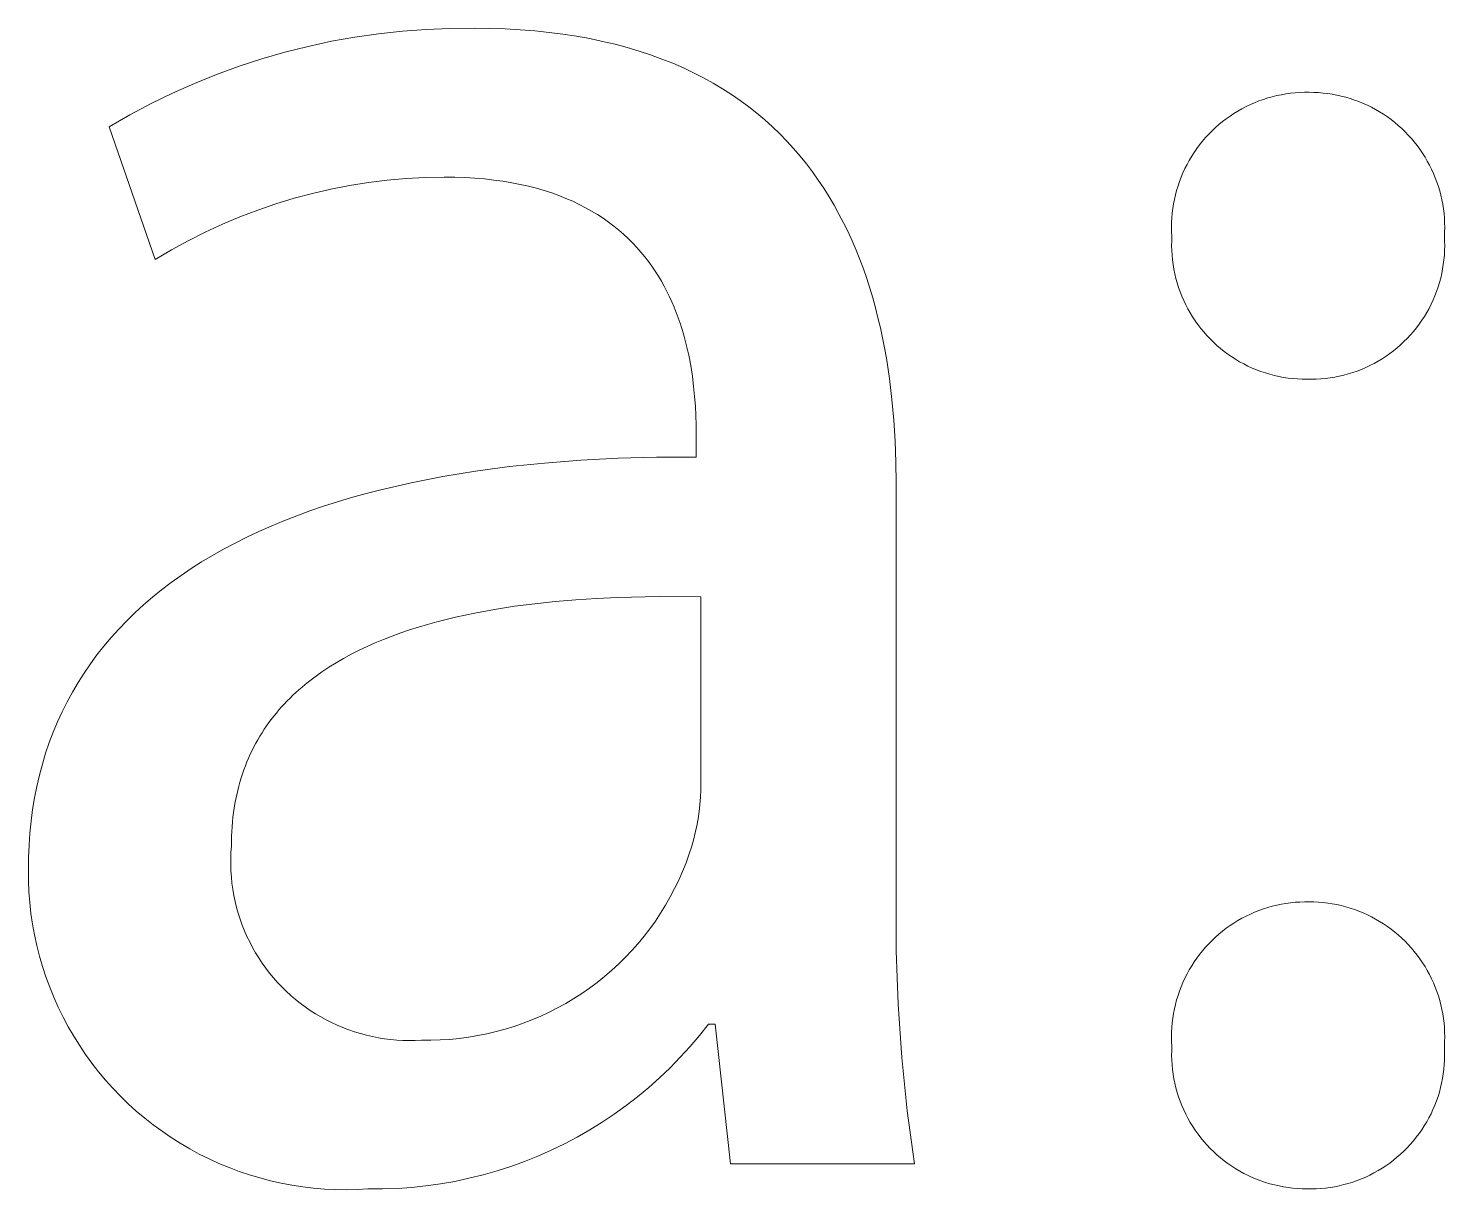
# Model space of a CAD drawing. Header units: millimetres. Extents: x 1434 to 4837, y 1889 to 4267.
# Drawn here: x 4621.98 to 4643.01, y 2128.36 to 2145.6 of the extents above; entities that cross this region are included whole.
import ezdxf

# ---------------------------------------------------------------- set-up
doc = ezdxf.new("R2010")
doc.units = ezdxf.units.MM
doc.header["$MEASUREMENT"] = 0
doc.layers.add('Domyślny', color=7, linetype='Continuous', true_color=0x000000)

msp = doc.modelspace()

# ---------------------------------------------------------------- linework, layer by layer
at = {"layer": 'Domyślny', "color": 18, "lineweight": 15, "true_color": 0x000000}
for p, q in [((4626.133, 2145.335), (4626.48, 2145.41)), ((4626.48, 2145.41), (4626.83, 2145.472)), ((4626.83, 2145.472), (4627.181, 2145.523)), ((4627.181, 2145.523), (4627.534, 2145.561)), ((4627.534, 2145.561), (4627.888, 2145.587)), ((4627.888, 2145.587), (4628.243, 2145.601)), ((4628.243, 2145.601), (4628.598, 2145.603)), ((4628.598, 2145.603), (4628.832, 2145.6)), ((4628.832, 2145.6), (4629.06, 2145.593)), ((4629.06, 2145.593), (4629.283, 2145.58)), ((4629.283, 2145.58), (4629.5, 2145.563)), ((4629.5, 2145.563), (4629.712, 2145.542)), ((4629.712, 2145.542), (4629.918, 2145.515)), ((4629.918, 2145.515), (4630.119, 2145.484)), ((4630.119, 2145.484), (4630.315, 2145.449)), ((4630.315, 2145.449), (4630.506, 2145.409)), ((4630.506, 2145.409), (4630.692, 2145.365)), ((4625.447, 2145.15), (4625.788, 2145.248)), ((4625.788, 2145.248), (4626.133, 2145.335)), ((4630.692, 2145.365), (4630.873, 2145.316)), ((4630.873, 2145.316), (4631.049, 2145.264)), ((4631.049, 2145.264), (4631.22, 2145.207)), ((4631.22, 2145.207), (4631.387, 2145.147)), ((4624.776, 2144.918), (4625.11, 2145.04)), ((4625.11, 2145.04), (4625.447, 2145.15)), ((4631.387, 2145.147), (4631.548, 2145.083)), ((4631.548, 2145.083), (4631.705, 2145.014)), ((4631.705, 2145.014), (4631.857, 2144.942)), ((4624.122, 2144.64), (4624.447, 2144.785)), ((4624.447, 2144.785), (4624.776, 2144.918)), ((4631.857, 2144.942), (4632.005, 2144.867)), ((4632.005, 2144.867), (4632.148, 2144.788)), ((4632.148, 2144.788), (4632.286, 2144.705)), ((4623.803, 2144.485), (4624.122, 2144.64)), ((4632.286, 2144.705), (4632.42, 2144.619)), ((4632.42, 2144.619), (4632.55, 2144.53)), ((4640.316, 2144.547), (4640.382, 2144.568)), ((4640.382, 2144.568), (4640.449, 2144.587)), ((4640.449, 2144.587), (4640.516, 2144.603)), ((4640.516, 2144.603), (4640.584, 2144.617)), ((4640.584, 2144.617), (4640.652, 2144.629)), ((4640.652, 2144.629), (4640.721, 2144.638)), ((4640.721, 2144.638), (4640.79, 2144.645)), ((4640.79, 2144.645), (4640.859, 2144.65)), ((4640.859, 2144.65), (4640.928, 2144.652)), ((4640.928, 2144.652), (4640.997, 2144.652)), ((4640.997, 2144.652), (4641.066, 2144.651)), ((4641.066, 2144.651), (4641.135, 2144.648)), ((4641.135, 2144.648), (4641.203, 2144.642)), ((4641.203, 2144.642), (4641.271, 2144.634)), ((4641.271, 2144.634), (4641.339, 2144.624)), ((4641.339, 2144.624), (4641.406, 2144.611)), ((4641.406, 2144.611), (4641.473, 2144.596)), ((4641.473, 2144.596), (4641.54, 2144.579)), ((4641.54, 2144.579), (4641.605, 2144.56)), ((4623.49, 2144.318), (4623.803, 2144.485)), ((4632.55, 2144.53), (4632.676, 2144.437)), ((4632.676, 2144.437), (4632.797, 2144.341)), ((4639.879, 2144.338), (4639.938, 2144.374)), ((4639.938, 2144.374), (4639.999, 2144.409)), ((4639.999, 2144.409), (4640.06, 2144.441)), ((4640.06, 2144.441), (4640.123, 2144.471)), ((4640.123, 2144.471), (4640.186, 2144.498)), ((4640.186, 2144.498), (4640.251, 2144.524)), ((4640.251, 2144.524), (4640.316, 2144.547)), ((4641.605, 2144.56), (4641.67, 2144.538)), ((4641.67, 2144.538), (4641.735, 2144.514)), ((4641.735, 2144.514), (4641.798, 2144.488)), ((4641.798, 2144.488), (4641.861, 2144.46)), ((4641.861, 2144.46), (4641.922, 2144.43)), ((4641.922, 2144.43), (4641.983, 2144.397)), ((4641.983, 2144.397), (4642.042, 2144.363)), ((4642.042, 2144.363), (4642.1, 2144.326)), ((4623.182, 2144.141), (4623.49, 2144.318)), ((4632.797, 2144.341), (4632.914, 2144.242)), ((4632.914, 2144.242), (4633.027, 2144.141)), ((4639.605, 2144.128), (4639.657, 2144.173)), ((4639.657, 2144.173), (4639.71, 2144.217)), ((4639.71, 2144.217), (4639.765, 2144.26)), ((4639.765, 2144.26), (4639.822, 2144.3)), ((4639.822, 2144.3), (4639.879, 2144.338)), ((4642.1, 2144.326), (4642.157, 2144.288)), ((4642.157, 2144.288), (4642.212, 2144.247)), ((4642.212, 2144.247), (4642.266, 2144.205)), ((4642.266, 2144.205), (4642.319, 2144.161)), ((4642.319, 2144.161), (4642.37, 2144.115)), ((4623.862, 2142.169), (4623.182, 2144.141)), ((4633.027, 2144.141), (4633.136, 2144.036)), ((4633.136, 2144.036), (4633.241, 2143.928)), ((4639.414, 2143.927), (4639.459, 2143.98)), ((4639.459, 2143.98), (4639.506, 2144.031)), ((4639.506, 2144.031), (4639.554, 2144.08)), ((4639.554, 2144.08), (4639.605, 2144.128)), ((4642.37, 2144.115), (4642.419, 2144.067)), ((4642.419, 2144.067), (4642.467, 2144.018)), ((4642.467, 2144.018), (4642.513, 2143.967)), ((4642.513, 2143.967), (4642.557, 2143.915)), ((4633.241, 2143.928), (4633.342, 2143.818)), ((4633.342, 2143.818), (4633.44, 2143.705)), ((4639.252, 2143.702), (4639.289, 2143.76)), ((4639.289, 2143.76), (4639.329, 2143.817)), ((4639.329, 2143.817), (4639.37, 2143.873)), ((4639.37, 2143.873), (4639.414, 2143.927)), ((4642.557, 2143.915), (4642.6, 2143.861)), ((4642.6, 2143.861), (4642.64, 2143.806)), ((4642.64, 2143.806), (4642.679, 2143.749)), ((4642.679, 2143.749), (4642.716, 2143.691)), ((4633.44, 2143.705), (4633.533, 2143.589)), ((4633.533, 2143.589), (4633.623, 2143.471)), ((4639.123, 2143.457), (4639.152, 2143.52)), ((4639.152, 2143.52), (4639.183, 2143.582)), ((4639.183, 2143.582), (4639.217, 2143.642)), ((4639.217, 2143.642), (4639.252, 2143.702)), ((4642.716, 2143.691), (4642.75, 2143.632)), ((4642.75, 2143.632), (4642.783, 2143.572)), ((4642.783, 2143.572), (4642.813, 2143.51)), ((4627.03, 2143.312), (4626.751, 2143.268)), ((4627.31, 2143.347), (4627.03, 2143.312)), ((4627.592, 2143.372), (4627.31, 2143.347)), ((4627.874, 2143.387), (4627.592, 2143.372)), ((4628.156, 2143.393), (4627.874, 2143.387)), ((4628.312, 2143.391), (4628.156, 2143.393)), ((4628.463, 2143.386), (4628.312, 2143.391)), ((4628.61, 2143.377), (4628.463, 2143.386)), ((4628.753, 2143.365), (4628.61, 2143.377)), ((4628.892, 2143.35), (4628.753, 2143.365)), ((4629.026, 2143.331), (4628.892, 2143.35)), ((4629.157, 2143.309), (4629.026, 2143.331)), ((4629.283, 2143.285), (4629.157, 2143.309)), ((4633.623, 2143.471), (4633.708, 2143.35)), ((4633.708, 2143.35), (4633.791, 2143.227)), ((4639.049, 2143.263), (4639.072, 2143.328)), ((4639.072, 2143.328), (4639.096, 2143.393)), ((4639.096, 2143.393), (4639.123, 2143.457)), ((4642.813, 2143.51), (4642.842, 2143.448)), ((4642.842, 2143.448), (4642.868, 2143.384)), ((4642.868, 2143.384), (4642.892, 2143.32)), ((4642.892, 2143.32), (4642.914, 2143.255)), ((4626.198, 2143.15), (4625.925, 2143.078)), ((4626.473, 2143.214), (4626.198, 2143.15)), ((4626.751, 2143.268), (4626.473, 2143.214)), ((4629.406, 2143.257), (4629.283, 2143.285)), ((4629.525, 2143.227), (4629.406, 2143.257)), ((4629.64, 2143.193), (4629.525, 2143.227)), ((4629.751, 2143.157), (4629.64, 2143.193)), ((4629.859, 2143.119), (4629.751, 2143.157)), ((4629.963, 2143.077), (4629.859, 2143.119)), ((4633.791, 2143.227), (4633.869, 2143.102)), ((4633.869, 2143.102), (4633.945, 2142.975)), ((4638.996, 2143.062), (4639.011, 2143.129)), ((4639.011, 2143.129), (4639.029, 2143.196)), ((4639.029, 2143.196), (4639.049, 2143.263)), ((4642.914, 2143.255), (4642.934, 2143.189)), ((4642.934, 2143.189), (4642.951, 2143.123)), ((4642.951, 2143.123), (4642.966, 2143.056)), ((4625.387, 2142.904), (4625.123, 2142.804)), ((4625.654, 2142.996), (4625.387, 2142.904)), ((4625.925, 2143.078), (4625.654, 2142.996)), ((4630.064, 2143.034), (4629.963, 2143.077)), ((4630.161, 2142.988), (4630.064, 2143.034)), ((4630.254, 2142.939), (4630.161, 2142.988)), ((4630.344, 2142.889), (4630.254, 2142.939)), ((4630.431, 2142.836), (4630.344, 2142.889)), ((4633.945, 2142.975), (4634.016, 2142.845)), ((4638.964, 2142.856), (4638.972, 2142.925)), ((4638.972, 2142.925), (4638.983, 2142.994)), ((4638.983, 2142.994), (4638.996, 2143.062)), ((4642.966, 2143.056), (4642.979, 2142.989)), ((4642.979, 2142.989), (4642.989, 2142.921)), ((4642.989, 2142.921), (4642.998, 2142.853)), ((4624.862, 2142.694), (4624.605, 2142.576)), ((4625.123, 2142.804), (4624.862, 2142.694)), ((4630.515, 2142.782), (4630.431, 2142.836)), ((4630.596, 2142.725), (4630.515, 2142.782)), ((4630.673, 2142.666), (4630.596, 2142.725)), ((4634.016, 2142.845), (4634.085, 2142.714)), ((4634.085, 2142.714), (4634.15, 2142.58)), ((4638.953, 2142.649), (4638.954, 2142.718)), ((4638.954, 2142.718), (4638.958, 2142.787)), ((4638.958, 2142.787), (4638.964, 2142.856)), ((4642.998, 2142.853), (4643.003, 2142.784)), ((4643.003, 2142.784), (4643.007, 2142.716)), ((4643.007, 2142.716), (4643.008, 2142.647)), ((4624.605, 2142.576), (4624.353, 2142.449)), ((4630.747, 2142.606), (4630.673, 2142.666)), ((4630.819, 2142.544), (4630.747, 2142.606)), ((4630.887, 2142.48), (4630.819, 2142.544)), ((4630.952, 2142.415), (4630.887, 2142.48)), ((4634.15, 2142.58), (4634.212, 2142.445)), ((4638.954, 2142.579), (4638.953, 2142.649)), ((4638.958, 2142.51), (4638.954, 2142.579)), ((4638.955, 2142.441), (4638.958, 2142.51)), ((4643.007, 2142.579), (4643.003, 2142.51)), ((4643.003, 2142.51), (4643.007, 2142.441)), ((4643.008, 2142.647), (4643.007, 2142.579)), ((4624.105, 2142.313), (4623.862, 2142.169)), ((4624.353, 2142.449), (4624.105, 2142.313)), ((4631.015, 2142.348), (4630.952, 2142.415)), ((4631.075, 2142.28), (4631.015, 2142.348)), ((4631.132, 2142.21), (4631.075, 2142.28)), ((4634.212, 2142.445), (4634.27, 2142.308)), ((4634.27, 2142.308), (4634.326, 2142.169)), ((4638.954, 2142.371), (4638.955, 2142.441)), ((4638.956, 2142.302), (4638.954, 2142.371)), ((4638.96, 2142.232), (4638.956, 2142.302)), ((4643.006, 2142.303), (4643.003, 2142.234)), ((4643.008, 2142.372), (4643.006, 2142.303)), ((4643.007, 2142.441), (4643.008, 2142.372)), ((4631.187, 2142.14), (4631.132, 2142.21)), ((4631.239, 2142.068), (4631.187, 2142.14)), ((4631.288, 2141.995), (4631.239, 2142.068)), ((4634.326, 2142.169), (4634.378, 2142.029)), ((4638.967, 2142.163), (4638.96, 2142.232)), ((4638.976, 2142.094), (4638.967, 2142.163)), ((4638.987, 2142.025), (4638.976, 2142.094)), ((4642.988, 2142.097), (4642.977, 2142.029)), ((4642.997, 2142.166), (4642.988, 2142.097)), ((4643.003, 2142.234), (4642.997, 2142.166)), ((4631.335, 2141.921), (4631.288, 2141.995)), ((4631.38, 2141.846), (4631.335, 2141.921)), ((4631.422, 2141.771), (4631.38, 2141.846)), ((4634.378, 2142.029), (4634.427, 2141.887)), ((4634.427, 2141.887), (4634.473, 2141.743)), ((4639.001, 2141.957), (4638.987, 2142.025)), ((4639.017, 2141.889), (4639.001, 2141.957)), ((4639.036, 2141.822), (4639.017, 2141.889)), ((4642.949, 2141.894), (4642.931, 2141.827)), ((4642.964, 2141.961), (4642.949, 2141.894)), ((4642.977, 2142.029), (4642.964, 2141.961)), ((4631.462, 2141.694), (4631.422, 2141.771)), ((4631.5, 2141.617), (4631.462, 2141.694)), ((4634.473, 2141.743), (4634.517, 2141.598)), ((4639.056, 2141.756), (4639.036, 2141.822)), ((4639.08, 2141.69), (4639.056, 2141.756)), ((4639.105, 2141.625), (4639.08, 2141.69)), ((4639.133, 2141.561), (4639.105, 2141.625)), ((4642.864, 2141.632), (4642.837, 2141.568)), ((4642.888, 2141.696), (4642.864, 2141.632)), ((4642.911, 2141.761), (4642.888, 2141.696)), ((4642.931, 2141.827), (4642.911, 2141.761)), ((4631.535, 2141.54), (4631.5, 2141.617)), ((4631.569, 2141.461), (4631.535, 2141.54)), ((4631.6, 2141.383), (4631.569, 2141.461)), ((4634.517, 2141.598), (4634.557, 2141.452)), ((4634.557, 2141.452), (4634.595, 2141.305)), ((4639.163, 2141.498), (4639.133, 2141.561)), ((4639.195, 2141.437), (4639.163, 2141.498)), ((4639.229, 2141.376), (4639.195, 2141.437)), ((4642.776, 2141.444), (4642.743, 2141.384)), ((4642.807, 2141.506), (4642.776, 2141.444)), ((4642.837, 2141.568), (4642.807, 2141.506)), ((4631.629, 2141.304), (4631.6, 2141.383)), ((4631.657, 2141.225), (4631.629, 2141.304)), ((4631.683, 2141.146), (4631.657, 2141.225)), ((4634.595, 2141.305), (4634.63, 2141.157)), ((4639.265, 2141.317), (4639.229, 2141.376)), ((4639.304, 2141.259), (4639.265, 2141.317)), ((4639.344, 2141.202), (4639.304, 2141.259)), ((4639.386, 2141.147), (4639.344, 2141.202)), ((4642.63, 2141.21), (4642.589, 2141.155)), ((4642.67, 2141.267), (4642.63, 2141.21)), ((4642.707, 2141.325), (4642.67, 2141.267)), ((4642.743, 2141.384), (4642.707, 2141.325)), ((4631.706, 2141.066), (4631.683, 2141.146)), ((4631.729, 2140.987), (4631.706, 2141.066)), ((4634.63, 2141.157), (4634.662, 2141.007)), ((4634.662, 2141.007), (4634.692, 2140.857)), ((4639.431, 2141.093), (4639.386, 2141.147)), ((4639.477, 2141.041), (4639.431, 2141.093)), ((4639.524, 2140.99), (4639.477, 2141.041)), ((4642.453, 2140.998), (4642.404, 2140.95)), ((4642.5, 2141.049), (4642.453, 2140.998)), ((4642.545, 2141.101), (4642.5, 2141.049)), ((4642.589, 2141.155), (4642.545, 2141.101)), ((4631.749, 2140.907), (4631.729, 2140.987)), ((4631.768, 2140.828), (4631.749, 2140.907)), ((4631.785, 2140.749), (4631.768, 2140.828)), ((4634.692, 2140.857), (4634.719, 2140.705)), ((4639.574, 2140.941), (4639.524, 2140.99)), ((4639.625, 2140.894), (4639.574, 2140.941)), ((4639.678, 2140.849), (4639.625, 2140.894)), ((4639.733, 2140.805), (4639.678, 2140.849)), ((4639.788, 2140.764), (4639.733, 2140.805)), ((4642.248, 2140.814), (4642.193, 2140.772)), ((4642.302, 2140.857), (4642.248, 2140.814)), ((4642.354, 2140.902), (4642.302, 2140.857)), ((4642.404, 2140.95), (4642.354, 2140.902)), ((4631.815, 2140.593), (4631.785, 2140.749)), ((4631.839, 2140.438), (4631.815, 2140.593)), ((4634.719, 2140.705), (4634.765, 2140.4)), ((4639.846, 2140.724), (4639.788, 2140.764)), ((4639.904, 2140.687), (4639.846, 2140.724)), ((4639.964, 2140.651), (4639.904, 2140.687)), ((4640.025, 2140.618), (4639.964, 2140.651)), ((4640.088, 2140.587), (4640.025, 2140.618)), ((4640.151, 2140.558), (4640.088, 2140.587)), ((4641.898, 2140.594), (4641.836, 2140.564)), ((4641.96, 2140.625), (4641.898, 2140.594)), ((4642.02, 2140.659), (4641.96, 2140.625)), ((4642.079, 2140.694), (4642.02, 2140.659)), ((4642.137, 2140.732), (4642.079, 2140.694)), ((4642.193, 2140.772), (4642.137, 2140.732)), ((4631.858, 2140.285), (4631.839, 2140.438)), ((4634.765, 2140.4), (4634.802, 2140.092)), ((4640.215, 2140.531), (4640.151, 2140.558)), ((4640.28, 2140.507), (4640.215, 2140.531)), ((4640.346, 2140.485), (4640.28, 2140.507)), ((4640.413, 2140.465), (4640.346, 2140.485)), ((4640.481, 2140.447), (4640.413, 2140.465)), ((4640.548, 2140.432), (4640.481, 2140.447)), ((4640.617, 2140.419), (4640.548, 2140.432)), ((4640.686, 2140.409), (4640.617, 2140.419)), ((4640.755, 2140.401), (4640.686, 2140.409)), ((4640.824, 2140.395), (4640.755, 2140.401)), ((4640.894, 2140.392), (4640.824, 2140.395)), ((4640.963, 2140.391), (4640.894, 2140.392)), ((4641.032, 2140.39), (4640.963, 2140.391)), ((4641.101, 2140.392), (4641.032, 2140.39)), ((4641.17, 2140.396), (4641.101, 2140.392)), ((4641.239, 2140.402), (4641.17, 2140.396)), ((4641.308, 2140.411), (4641.239, 2140.402)), ((4641.376, 2140.422), (4641.308, 2140.411)), ((4641.443, 2140.435), (4641.376, 2140.422)), ((4641.511, 2140.451), (4641.443, 2140.435)), ((4641.577, 2140.469), (4641.511, 2140.451)), ((4641.643, 2140.49), (4641.577, 2140.469)), ((4641.708, 2140.512), (4641.643, 2140.49)), ((4641.773, 2140.537), (4641.708, 2140.512)), ((4641.836, 2140.564), (4641.773, 2140.537)), ((4631.873, 2140.136), (4631.858, 2140.285)), ((4631.884, 2139.991), (4631.873, 2140.136)), ((4631.891, 2139.851), (4631.884, 2139.991)), ((4634.802, 2140.092), (4634.83, 2139.783)), ((4631.895, 2139.715), (4631.891, 2139.851)), ((4634.83, 2139.783), (4634.85, 2139.472)), ((4631.896, 2139.586), (4631.895, 2139.715)), ((4631.896, 2139.234), (4631.896, 2139.586)), ((4634.85, 2139.472), (4634.861, 2139.161)), ((4629.124, 2139.093), (4629.645, 2139.147)), ((4629.645, 2139.147), (4630.182, 2139.188)), ((4630.182, 2139.188), (4630.737, 2139.217)), ((4630.737, 2139.217), (4631.308, 2139.232)), ((4631.308, 2139.232), (4631.896, 2139.234)), ((4634.861, 2139.161), (4634.865, 2138.849)), ((4627.665, 2138.855), (4628.134, 2138.947)), ((4628.134, 2138.947), (4628.62, 2139.026)), ((4628.62, 2139.026), (4629.124, 2139.093)), ((4626.779, 2138.634), (4626.994, 2138.694)), ((4626.994, 2138.694), (4627.213, 2138.75)), ((4627.213, 2138.75), (4627.665, 2138.855)), ((4634.865, 2138.849), (4634.865, 2132.696)), ((4626.162, 2138.435), (4626.363, 2138.505)), ((4626.363, 2138.505), (4626.569, 2138.571)), ((4626.569, 2138.571), (4626.779, 2138.634)), ((4625.585, 2138.21), (4625.773, 2138.288)), ((4625.773, 2138.288), (4625.965, 2138.363)), ((4625.965, 2138.363), (4626.162, 2138.435)), ((4625.223, 2138.044), (4625.402, 2138.129)), ((4625.402, 2138.129), (4625.585, 2138.21)), ((4624.715, 2137.774), (4624.879, 2137.867)), ((4624.879, 2137.867), (4625.049, 2137.957)), ((4625.049, 2137.957), (4625.223, 2138.044)), ((4624.399, 2137.579), (4624.554, 2137.678)), ((4624.554, 2137.678), (4624.715, 2137.774)), ((4624.102, 2137.372), (4624.248, 2137.477)), ((4624.248, 2137.477), (4624.399, 2137.579)), ((4623.824, 2137.153), (4623.96, 2137.264)), ((4623.96, 2137.264), (4624.102, 2137.372)), ((4623.564, 2136.923), (4623.691, 2137.039)), ((4623.691, 2137.039), (4623.824, 2137.153)), ((4629.198, 2137.019), (4628.901, 2136.973)), ((4629.498, 2137.058), (4629.198, 2137.019)), ((4629.802, 2137.091), (4629.498, 2137.058)), ((4630.109, 2137.117), (4629.802, 2137.091)), ((4630.418, 2137.137), (4630.109, 2137.117)), ((4630.727, 2137.152), (4630.418, 2137.137)), ((4631.348, 2137.165), (4630.727, 2137.152)), ((4631.964, 2137.161), (4631.348, 2137.165)), ((4631.964, 2134.294), (4631.964, 2137.161)), ((4623.324, 2136.681), (4623.442, 2136.803)), ((4623.442, 2136.803), (4623.564, 2136.923)), ((4628.046, 2136.788), (4627.909, 2136.75)), ((4628.325, 2136.858), (4628.046, 2136.788)), ((4628.61, 2136.919), (4628.325, 2136.858)), ((4628.901, 2136.973), (4628.61, 2136.919)), ((4623.211, 2136.556), (4623.324, 2136.681)), ((4627.382, 2136.577), (4627.256, 2136.527)), ((4627.51, 2136.623), (4627.382, 2136.577)), ((4627.641, 2136.668), (4627.51, 2136.623)), ((4627.774, 2136.71), (4627.641, 2136.668)), ((4627.909, 2136.75), (4627.774, 2136.71)), ((4623, 2136.297), (4623.103, 2136.428)), ((4623.103, 2136.428), (4623.211, 2136.556)), ((4626.891, 2136.366), (4626.775, 2136.307)), ((4627.01, 2136.422), (4626.891, 2136.366)), ((4627.132, 2136.476), (4627.01, 2136.422)), ((4627.256, 2136.527), (4627.132, 2136.476)), ((4622.808, 2136.027), (4622.902, 2136.164)), ((4622.902, 2136.164), (4623, 2136.297)), ((4626.551, 2136.181), (4626.444, 2136.114)), ((4626.662, 2136.245), (4626.551, 2136.181)), ((4626.775, 2136.307), (4626.662, 2136.245)), ((4622.72, 2135.888), (4622.808, 2136.027)), ((4626.238, 2135.973), (4626.14, 2135.898)), ((4626.339, 2136.045), (4626.238, 2135.973)), ((4626.444, 2136.114), (4626.339, 2136.045)), ((4622.557, 2135.601), (4622.636, 2135.746)), ((4622.636, 2135.746), (4622.72, 2135.888)), ((4625.954, 2135.739), (4625.91, 2135.698)), ((4625.999, 2135.78), (4625.954, 2135.739)), ((4626.045, 2135.82), (4625.999, 2135.78)), ((4626.092, 2135.859), (4626.045, 2135.82)), ((4626.14, 2135.898), (4626.092, 2135.859)), ((4622.484, 2135.454), (4622.557, 2135.601)), ((4625.741, 2135.525), (4625.702, 2135.48)), ((4625.782, 2135.569), (4625.741, 2135.525)), ((4625.824, 2135.613), (4625.782, 2135.569)), ((4625.866, 2135.656), (4625.824, 2135.613)), ((4625.91, 2135.698), (4625.866, 2135.656)), ((4622.415, 2135.304), (4622.484, 2135.454)), ((4625.588, 2135.34), (4625.552, 2135.291)), ((4625.625, 2135.387), (4625.588, 2135.34)), ((4625.663, 2135.434), (4625.625, 2135.387)), ((4625.702, 2135.48), (4625.663, 2135.434)), ((4622.292, 2134.995), (4622.351, 2135.151)), ((4622.351, 2135.151), (4622.415, 2135.304)), ((4625.451, 2135.142), (4625.419, 2135.091)), ((4625.483, 2135.193), (4625.451, 2135.142)), ((4625.517, 2135.242), (4625.483, 2135.193)), ((4625.552, 2135.291), (4625.517, 2135.242)), ((4622.238, 2134.836), (4622.292, 2134.995)), ((4625.33, 2134.932), (4625.302, 2134.877)), ((4625.358, 2134.985), (4625.33, 2134.932)), ((4625.388, 2135.038), (4625.358, 2134.985)), ((4625.419, 2135.091), (4625.388, 2135.038)), ((4622.19, 2134.675), (4622.238, 2134.836)), ((4625.226, 2134.708), (4625.203, 2134.65)), ((4625.25, 2134.765), (4625.226, 2134.708)), ((4625.276, 2134.821), (4625.25, 2134.765)), ((4625.302, 2134.877), (4625.276, 2134.821)), ((4622.107, 2134.345), (4622.146, 2134.511)), ((4622.146, 2134.511), (4622.19, 2134.675)), ((4625.161, 2134.531), (4625.141, 2134.471)), ((4625.181, 2134.591), (4625.161, 2134.531)), ((4625.203, 2134.65), (4625.181, 2134.591)), ((4622.074, 2134.175), (4622.107, 2134.345)), ((4625.089, 2134.284), (4625.074, 2134.22)), ((4625.105, 2134.347), (4625.089, 2134.284)), ((4625.122, 2134.409), (4625.105, 2134.347)), ((4625.141, 2134.471), (4625.122, 2134.409)), ((4631.96, 2134.186), (4631.964, 2134.294)), ((4622.045, 2134.003), (4622.074, 2134.175)), ((4625.048, 2134.089), (4625.037, 2134.022)), ((4625.061, 2134.155), (4625.048, 2134.089)), ((4625.074, 2134.22), (4625.061, 2134.155)), ((4631.94, 2133.971), (4631.952, 2134.078)), ((4631.952, 2134.078), (4631.96, 2134.186)), ((4622.022, 2133.829), (4622.045, 2134.003)), ((4625.019, 2133.886), (4625.012, 2133.817)), ((4625.027, 2133.955), (4625.019, 2133.886)), ((4625.037, 2134.022), (4625.027, 2133.955)), ((4631.906, 2133.758), (4631.925, 2133.864)), ((4631.925, 2133.864), (4631.94, 2133.971)), ((4621.991, 2133.472), (4622.004, 2133.651)), ((4622.004, 2133.651), (4622.022, 2133.829)), ((4625.001, 2133.675), (4624.998, 2133.603)), ((4625.006, 2133.746), (4625.001, 2133.675)), ((4625.012, 2133.817), (4625.006, 2133.746)), ((4631.857, 2133.548), (4631.883, 2133.653)), ((4631.883, 2133.653), (4631.906, 2133.758)), ((4621.983, 2133.289), (4621.991, 2133.472)), ((4624.995, 2133.455), (4624.989, 2133.364)), ((4624.996, 2133.529), (4624.995, 2133.455)), ((4624.998, 2133.603), (4624.996, 2133.529)), ((4631.794, 2133.342), (4631.827, 2133.444)), ((4631.827, 2133.444), (4631.857, 2133.548)), ((4621.981, 2133.104), (4621.983, 2133.289)), ((4624.989, 2133.364), (4624.985, 2133.272)), ((4624.985, 2133.272), (4624.985, 2133.181)), ((4631.746, 2133.21), (4631.794, 2133.342)), ((4621.982, 2132.942), (4621.981, 2133.104)), ((4624.985, 2133.181), (4624.988, 2133.089)), ((4624.988, 2133.089), (4624.995, 2132.998)), ((4631.637, 2132.952), (4631.694, 2133.08)), ((4631.694, 2133.08), (4631.746, 2133.21)), ((4621.989, 2132.78), (4621.982, 2132.942)), ((4624.995, 2132.998), (4625.004, 2132.907)), ((4625.004, 2132.907), (4625.017, 2132.816)), ((4625.017, 2132.816), (4625.032, 2132.726)), ((4631.511, 2132.702), (4631.576, 2132.826)), ((4631.576, 2132.826), (4631.637, 2132.952)), ((4622.001, 2132.619), (4621.989, 2132.78)), ((4622.019, 2132.458), (4622.001, 2132.619)), ((4625.032, 2132.726), (4625.051, 2132.637)), ((4625.051, 2132.637), (4625.073, 2132.548)), ((4631.367, 2132.462), (4631.441, 2132.581)), ((4631.441, 2132.581), (4631.511, 2132.702)), ((4634.865, 2132.696), (4634.865, 2131.902)), ((4640.449, 2132.564), (4640.516, 2132.58)), ((4640.516, 2132.58), (4640.584, 2132.595)), ((4640.584, 2132.595), (4640.652, 2132.606)), ((4640.652, 2132.606), (4640.721, 2132.616)), ((4640.721, 2132.616), (4640.79, 2132.623)), ((4640.79, 2132.623), (4640.859, 2132.627)), ((4640.859, 2132.627), (4640.928, 2132.629)), ((4640.928, 2132.629), (4640.997, 2132.629)), ((4640.997, 2132.629), (4641.066, 2132.628)), ((4641.066, 2132.628), (4641.135, 2132.625)), ((4641.135, 2132.625), (4641.203, 2132.619)), ((4641.203, 2132.619), (4641.271, 2132.611)), ((4641.271, 2132.611), (4641.339, 2132.601)), ((4641.339, 2132.601), (4641.406, 2132.589)), ((4641.406, 2132.589), (4641.473, 2132.574)), ((4622.043, 2132.298), (4622.019, 2132.458)), ((4625.073, 2132.548), (4625.098, 2132.46)), ((4625.098, 2132.46), (4625.126, 2132.372)), ((4625.126, 2132.372), (4625.157, 2132.286)), ((4631.29, 2132.345), (4631.367, 2132.462)), ((4639.938, 2132.352), (4639.999, 2132.386)), ((4639.999, 2132.386), (4640.06, 2132.418)), ((4640.06, 2132.418), (4640.123, 2132.448)), ((4640.123, 2132.448), (4640.186, 2132.475)), ((4640.186, 2132.475), (4640.251, 2132.501)), ((4640.251, 2132.501), (4640.316, 2132.524)), ((4640.316, 2132.524), (4640.382, 2132.545)), ((4640.382, 2132.545), (4640.449, 2132.564)), ((4641.473, 2132.574), (4641.54, 2132.556)), ((4641.54, 2132.556), (4641.605, 2132.537)), ((4641.605, 2132.537), (4641.67, 2132.515)), ((4641.67, 2132.515), (4641.735, 2132.491)), ((4641.735, 2132.491), (4641.798, 2132.465)), ((4641.798, 2132.465), (4641.861, 2132.437)), ((4641.861, 2132.437), (4641.922, 2132.407)), ((4641.922, 2132.407), (4641.983, 2132.374)), ((4641.983, 2132.374), (4642.042, 2132.34)), ((4622.072, 2132.138), (4622.043, 2132.298)), ((4625.157, 2132.286), (4625.19, 2132.201)), ((4625.19, 2132.201), (4625.227, 2132.117)), ((4631.123, 2132.12), (4631.208, 2132.231)), ((4631.208, 2132.231), (4631.29, 2132.345)), ((4639.657, 2132.151), (4639.71, 2132.195)), ((4639.71, 2132.195), (4639.765, 2132.237)), ((4639.765, 2132.237), (4639.822, 2132.277)), ((4639.822, 2132.277), (4639.879, 2132.315)), ((4639.879, 2132.315), (4639.938, 2132.352)), ((4642.042, 2132.34), (4642.1, 2132.303)), ((4642.1, 2132.303), (4642.157, 2132.265)), ((4642.157, 2132.265), (4642.212, 2132.224)), ((4642.212, 2132.224), (4642.266, 2132.182)), ((4642.266, 2132.182), (4642.319, 2132.138)), ((4622.106, 2131.98), (4622.072, 2132.138)), ((4622.146, 2131.823), (4622.106, 2131.98)), ((4625.227, 2132.117), (4625.267, 2132.035)), ((4625.267, 2132.035), (4625.309, 2131.954)), ((4625.309, 2131.954), (4625.355, 2131.874)), ((4630.941, 2131.908), (4631.034, 2132.012)), ((4631.034, 2132.012), (4631.123, 2132.12)), ((4639.414, 2131.904), (4639.459, 2131.957)), ((4639.459, 2131.957), (4639.506, 2132.008)), ((4639.506, 2132.008), (4639.554, 2132.057)), ((4639.554, 2132.057), (4639.605, 2132.105)), ((4639.605, 2132.105), (4639.657, 2132.151)), ((4642.319, 2132.138), (4642.37, 2132.092)), ((4642.37, 2132.092), (4642.419, 2132.045)), ((4642.419, 2132.045), (4642.467, 2131.995)), ((4642.467, 2131.995), (4642.513, 2131.944)), ((4622.191, 2131.668), (4622.146, 2131.823)), ((4625.355, 2131.874), (4625.402, 2131.796)), ((4625.402, 2131.796), (4625.453, 2131.72)), ((4630.745, 2131.708), (4630.844, 2131.806)), ((4630.844, 2131.806), (4630.941, 2131.908)), ((4634.865, 2131.902), (4634.892, 2131.109)), ((4639.289, 2131.737), (4639.329, 2131.794)), ((4639.329, 2131.794), (4639.37, 2131.85)), ((4639.37, 2131.85), (4639.414, 2131.904)), ((4642.513, 2131.944), (4642.557, 2131.892)), ((4642.557, 2131.892), (4642.6, 2131.838)), ((4642.6, 2131.838), (4642.64, 2131.783)), ((4642.64, 2131.783), (4642.679, 2131.726)), ((4622.242, 2131.514), (4622.191, 2131.668)), ((4625.453, 2131.72), (4625.506, 2131.645)), ((4625.506, 2131.645), (4625.562, 2131.573)), ((4625.562, 2131.573), (4625.62, 2131.502)), ((4630.535, 2131.522), (4630.642, 2131.613)), ((4630.642, 2131.613), (4630.745, 2131.708)), ((4639.152, 2131.497), (4639.183, 2131.559)), ((4639.183, 2131.559), (4639.217, 2131.62)), ((4639.217, 2131.62), (4639.252, 2131.679)), ((4639.252, 2131.679), (4639.289, 2131.737)), ((4642.679, 2131.726), (4642.716, 2131.668)), ((4642.716, 2131.668), (4642.75, 2131.609)), ((4642.75, 2131.609), (4642.783, 2131.549)), ((4642.783, 2131.549), (4642.813, 2131.487)), ((4622.298, 2131.362), (4622.242, 2131.514)), ((4622.359, 2131.212), (4622.298, 2131.362)), ((4625.62, 2131.502), (4625.681, 2131.434)), ((4625.681, 2131.434), (4625.744, 2131.367)), ((4625.744, 2131.367), (4625.809, 2131.303)), ((4630.199, 2131.27), (4630.314, 2131.35)), ((4630.314, 2131.35), (4630.426, 2131.434)), ((4630.426, 2131.434), (4630.535, 2131.522)), ((4639.072, 2131.305), (4639.096, 2131.37)), ((4639.096, 2131.37), (4639.123, 2131.434)), ((4639.123, 2131.434), (4639.152, 2131.497)), ((4642.813, 2131.487), (4642.842, 2131.425)), ((4642.842, 2131.425), (4642.868, 2131.361)), ((4642.868, 2131.361), (4642.892, 2131.297)), ((4622.425, 2131.064), (4622.359, 2131.212)), ((4625.809, 2131.303), (4625.876, 2131.241)), ((4625.876, 2131.241), (4625.946, 2131.181)), ((4625.946, 2131.181), (4626.017, 2131.124)), ((4626.017, 2131.124), (4626.091, 2131.07)), ((4629.839, 2131.055), (4629.961, 2131.122)), ((4629.961, 2131.122), (4630.081, 2131.194)), ((4630.081, 2131.194), (4630.199, 2131.27)), ((4634.892, 2131.109), (4634.947, 2130.317)), ((4639.011, 2131.106), (4639.029, 2131.173)), ((4639.029, 2131.173), (4639.049, 2131.24)), ((4639.049, 2131.24), (4639.072, 2131.305)), ((4642.892, 2131.297), (4642.914, 2131.232)), ((4642.914, 2131.232), (4642.934, 2131.167)), ((4642.934, 2131.167), (4642.951, 2131.1)), ((4622.496, 2130.919), (4622.425, 2131.064)), ((4622.573, 2130.776), (4622.496, 2130.919)), ((4626.091, 2131.07), (4626.166, 2131.017)), ((4626.166, 2131.017), (4626.243, 2130.968)), ((4626.243, 2130.968), (4626.322, 2130.921)), ((4626.322, 2130.921), (4626.402, 2130.877)), ((4629.458, 2130.877), (4629.587, 2130.932)), ((4629.587, 2130.932), (4629.714, 2130.991)), ((4629.714, 2130.991), (4629.839, 2131.055)), ((4638.964, 2130.833), (4638.972, 2130.902)), ((4638.972, 2130.902), (4638.983, 2130.971)), ((4638.983, 2130.971), (4638.996, 2131.039)), ((4638.996, 2131.039), (4639.011, 2131.106)), ((4642.951, 2131.1), (4642.966, 2131.033)), ((4642.966, 2131.033), (4642.979, 2130.966)), ((4642.979, 2130.966), (4642.989, 2130.898)), ((4642.989, 2130.898), (4642.998, 2130.83)), ((4622.654, 2130.636), (4622.573, 2130.776)), ((4626.402, 2130.877), (4626.484, 2130.836)), ((4626.484, 2130.836), (4626.567, 2130.797)), ((4626.567, 2130.797), (4626.651, 2130.762)), ((4626.651, 2130.762), (4626.737, 2130.729)), ((4626.737, 2130.729), (4626.823, 2130.7)), ((4626.823, 2130.7), (4626.911, 2130.673)), ((4628.79, 2130.67), (4628.926, 2130.702)), ((4628.926, 2130.702), (4629.061, 2130.739)), ((4629.061, 2130.739), (4629.195, 2130.781)), ((4629.195, 2130.781), (4629.327, 2130.826)), ((4629.327, 2130.826), (4629.458, 2130.877)), ((4632.077, 2130.815), (4631.943, 2130.646)), ((4632.179, 2130.815), (4632.077, 2130.815)), ((4632.406, 2128.741), (4632.179, 2130.815)), ((4638.953, 2130.626), (4638.954, 2130.695)), ((4638.954, 2130.695), (4638.958, 2130.764)), ((4638.958, 2130.764), (4638.964, 2130.833)), ((4642.998, 2130.83), (4643.003, 2130.762)), ((4643.003, 2130.762), (4643.007, 2130.693)), ((4643.007, 2130.693), (4643.008, 2130.625)), ((4622.739, 2130.499), (4622.654, 2130.636)), ((4622.83, 2130.364), (4622.739, 2130.499)), ((4626.911, 2130.673), (4626.999, 2130.649)), ((4626.999, 2130.649), (4627.088, 2130.629)), ((4627.088, 2130.629), (4627.178, 2130.611)), ((4627.178, 2130.611), (4627.269, 2130.597)), ((4627.269, 2130.597), (4627.359, 2130.586)), ((4627.359, 2130.586), (4627.451, 2130.578)), ((4627.451, 2130.578), (4627.542, 2130.573)), ((4627.542, 2130.573), (4627.634, 2130.571)), ((4627.634, 2130.571), (4627.725, 2130.572)), ((4627.725, 2130.572), (4627.816, 2130.577)), ((4627.816, 2130.577), (4627.957, 2130.576)), ((4627.957, 2130.576), (4628.097, 2130.58)), ((4628.097, 2130.58), (4628.236, 2130.588)), ((4628.236, 2130.588), (4628.376, 2130.602)), ((4628.376, 2130.602), (4628.515, 2130.62)), ((4628.515, 2130.62), (4628.653, 2130.643)), ((4628.653, 2130.643), (4628.79, 2130.67)), ((4631.804, 2130.481), (4631.659, 2130.322)), ((4631.943, 2130.646), (4631.804, 2130.481)), ((4638.954, 2130.557), (4638.953, 2130.626)), ((4638.958, 2130.487), (4638.954, 2130.557)), ((4638.955, 2130.418), (4638.958, 2130.487)), ((4643.007, 2130.556), (4643.003, 2130.487)), ((4643.003, 2130.487), (4643.006, 2130.419)), ((4643.008, 2130.625), (4643.007, 2130.556)), ((4622.925, 2130.233), (4622.83, 2130.364)), ((4631.659, 2130.322), (4631.508, 2130.167)), ((4634.947, 2130.317), (4635.028, 2129.528)), ((4638.954, 2130.348), (4638.955, 2130.418)), ((4638.956, 2130.279), (4638.954, 2130.348)), ((4638.961, 2130.209), (4638.956, 2130.279)), ((4643.006, 2130.281), (4643.002, 2130.212)), ((4643.006, 2130.419), (4643.007, 2130.35)), ((4643.007, 2130.35), (4643.006, 2130.281)), ((4623.024, 2130.106), (4622.925, 2130.233)), ((4623.128, 2129.981), (4623.024, 2130.106)), ((4631.508, 2130.167), (4631.352, 2130.018)), ((4638.968, 2130.14), (4638.961, 2130.209)), ((4638.977, 2130.071), (4638.968, 2130.14)), ((4638.988, 2130.003), (4638.977, 2130.071)), ((4642.987, 2130.075), (4642.976, 2130.007)), ((4642.996, 2130.143), (4642.987, 2130.075)), ((4643.002, 2130.212), (4642.996, 2130.143)), ((4623.236, 2129.861), (4623.128, 2129.981)), ((4623.348, 2129.744), (4623.236, 2129.861)), ((4631.191, 2129.874), (4631.025, 2129.736)), ((4631.352, 2130.018), (4631.191, 2129.874)), ((4639.002, 2129.935), (4638.988, 2130.003)), ((4639.019, 2129.867), (4639.002, 2129.935)), ((4639.037, 2129.8), (4639.019, 2129.867)), ((4642.947, 2129.872), (4642.929, 2129.805)), ((4642.963, 2129.939), (4642.947, 2129.872)), ((4642.976, 2130.007), (4642.963, 2129.939)), ((4623.465, 2129.631), (4623.348, 2129.744)), ((4631.025, 2129.736), (4630.854, 2129.604)), ((4639.058, 2129.734), (4639.037, 2129.8)), ((4639.082, 2129.668), (4639.058, 2129.734)), ((4639.107, 2129.604), (4639.082, 2129.668)), ((4642.886, 2129.674), (4642.861, 2129.61)), ((4642.909, 2129.739), (4642.886, 2129.674)), ((4642.929, 2129.805), (4642.909, 2129.739)), ((4623.584, 2129.522), (4623.465, 2129.631)), ((4623.708, 2129.418), (4623.584, 2129.522)), ((4630.679, 2129.478), (4630.5, 2129.358)), ((4630.854, 2129.604), (4630.679, 2129.478)), ((4635.028, 2129.528), (4635.137, 2128.741)), ((4639.135, 2129.54), (4639.107, 2129.604)), ((4639.165, 2129.477), (4639.135, 2129.54)), ((4639.197, 2129.415), (4639.165, 2129.477)), ((4642.805, 2129.484), (4642.774, 2129.423)), ((4642.834, 2129.547), (4642.805, 2129.484)), ((4642.861, 2129.61), (4642.834, 2129.547)), ((4623.835, 2129.317), (4623.708, 2129.418)), ((4623.966, 2129.222), (4623.835, 2129.317)), ((4624.099, 2129.13), (4623.966, 2129.222)), ((4630.317, 2129.244), (4630.13, 2129.137)), ((4630.5, 2129.358), (4630.317, 2129.244)), ((4639.231, 2129.355), (4639.197, 2129.415)), ((4639.268, 2129.295), (4639.231, 2129.355)), ((4639.306, 2129.237), (4639.268, 2129.295)), ((4639.346, 2129.181), (4639.306, 2129.237)), ((4642.667, 2129.245), (4642.628, 2129.189)), ((4642.705, 2129.303), (4642.667, 2129.245)), ((4642.741, 2129.362), (4642.705, 2129.303)), ((4642.774, 2129.423), (4642.741, 2129.362)), ((4624.236, 2129.044), (4624.099, 2129.13)), ((4624.376, 2128.962), (4624.236, 2129.044)), ((4629.939, 2129.036), (4629.745, 2128.942)), ((4630.13, 2129.137), (4629.939, 2129.036)), ((4639.389, 2129.126), (4639.346, 2129.181)), ((4639.433, 2129.072), (4639.389, 2129.126)), ((4639.479, 2129.02), (4639.433, 2129.072)), ((4639.527, 2128.969), (4639.479, 2129.02)), ((4642.498, 2129.028), (4642.451, 2128.978)), ((4642.543, 2129.08), (4642.498, 2129.028)), ((4642.586, 2129.134), (4642.543, 2129.08)), ((4642.628, 2129.189), (4642.586, 2129.134)), ((4624.518, 2128.885), (4624.376, 2128.962)), ((4624.663, 2128.812), (4624.518, 2128.885)), ((4624.81, 2128.745), (4624.663, 2128.812)), ((4629.547, 2128.855), (4629.347, 2128.775)), ((4629.745, 2128.942), (4629.547, 2128.855)), ((4639.576, 2128.92), (4639.527, 2128.969)), ((4639.627, 2128.873), (4639.576, 2128.92)), ((4639.68, 2128.828), (4639.627, 2128.873)), ((4639.734, 2128.785), (4639.68, 2128.828)), ((4642.3, 2128.836), (4642.247, 2128.793)), ((4642.352, 2128.882), (4642.3, 2128.836)), ((4642.402, 2128.929), (4642.352, 2128.882)), ((4642.451, 2128.978), (4642.402, 2128.929)), ((4624.96, 2128.683), (4624.81, 2128.745)), ((4625.112, 2128.627), (4624.96, 2128.683)), ((4625.265, 2128.575), (4625.112, 2128.627)), ((4628.939, 2128.635), (4628.731, 2128.576)), ((4629.144, 2128.701), (4628.939, 2128.635)), ((4629.347, 2128.775), (4629.144, 2128.701)), ((4635.137, 2128.741), (4632.406, 2128.741)), ((4639.79, 2128.743), (4639.734, 2128.785)), ((4639.847, 2128.704), (4639.79, 2128.743)), ((4639.906, 2128.666), (4639.847, 2128.704)), ((4639.966, 2128.631), (4639.906, 2128.666)), ((4640.027, 2128.597), (4639.966, 2128.631)), ((4640.089, 2128.566), (4640.027, 2128.597)), ((4641.958, 2128.604), (4641.897, 2128.573)), ((4642.019, 2128.638), (4641.958, 2128.604)), ((4642.078, 2128.674), (4642.019, 2128.638)), ((4642.135, 2128.711), (4642.078, 2128.674)), ((4642.192, 2128.751), (4642.135, 2128.711)), ((4642.247, 2128.793), (4642.192, 2128.751)), ((4625.42, 2128.529), (4625.265, 2128.575)), ((4625.577, 2128.488), (4625.42, 2128.529)), ((4625.735, 2128.452), (4625.577, 2128.488)), ((4625.894, 2128.422), (4625.735, 2128.452)), ((4626.054, 2128.398), (4625.894, 2128.422)), ((4626.215, 2128.379), (4626.054, 2128.398)), ((4626.376, 2128.365), (4626.215, 2128.379)), ((4627.455, 2128.375), (4627.239, 2128.367)), ((4627.67, 2128.39), (4627.455, 2128.375)), ((4627.884, 2128.412), (4627.67, 2128.39)), ((4628.098, 2128.442), (4627.884, 2128.412)), ((4628.311, 2128.479), (4628.098, 2128.442)), ((4628.522, 2128.524), (4628.311, 2128.479)), ((4628.731, 2128.576), (4628.522, 2128.524)), ((4640.152, 2128.537), (4640.089, 2128.566)), ((4640.216, 2128.51), (4640.152, 2128.537)), ((4640.281, 2128.486), (4640.216, 2128.51)), ((4640.347, 2128.463), (4640.281, 2128.486)), ((4640.414, 2128.443), (4640.347, 2128.463)), ((4640.481, 2128.426), (4640.414, 2128.443)), ((4640.549, 2128.41), (4640.481, 2128.426)), ((4640.617, 2128.397), (4640.549, 2128.41)), ((4640.686, 2128.387), (4640.617, 2128.397)), ((4640.755, 2128.379), (4640.686, 2128.387)), ((4640.824, 2128.373), (4640.755, 2128.379)), ((4641.239, 2128.38), (4641.17, 2128.374)), ((4641.307, 2128.389), (4641.239, 2128.38)), ((4641.375, 2128.4), (4641.307, 2128.389)), ((4641.443, 2128.414), (4641.375, 2128.4)), ((4641.51, 2128.43), (4641.443, 2128.414)), ((4641.576, 2128.448), (4641.51, 2128.43)), ((4641.642, 2128.468), (4641.576, 2128.448)), ((4641.707, 2128.491), (4641.642, 2128.468)), ((4641.771, 2128.516), (4641.707, 2128.491)), ((4641.835, 2128.543), (4641.771, 2128.516)), ((4641.897, 2128.573), (4641.835, 2128.543)), ((4626.538, 2128.358), (4626.376, 2128.365)), ((4626.7, 2128.355), (4626.538, 2128.358)), ((4626.862, 2128.358), (4626.7, 2128.355)), ((4627.023, 2128.367), (4626.862, 2128.358)), ((4627.239, 2128.367), (4627.023, 2128.367)), ((4640.894, 2128.369), (4640.824, 2128.373)), ((4640.963, 2128.368), (4640.894, 2128.369)), ((4641.032, 2128.368), (4640.963, 2128.368)), ((4641.101, 2128.369), (4641.032, 2128.368)), ((4641.17, 2128.374), (4641.101, 2128.369))]:
    msp.add_line(p, q, dxfattribs=at)

doc.saveas('drawing.dxf')
